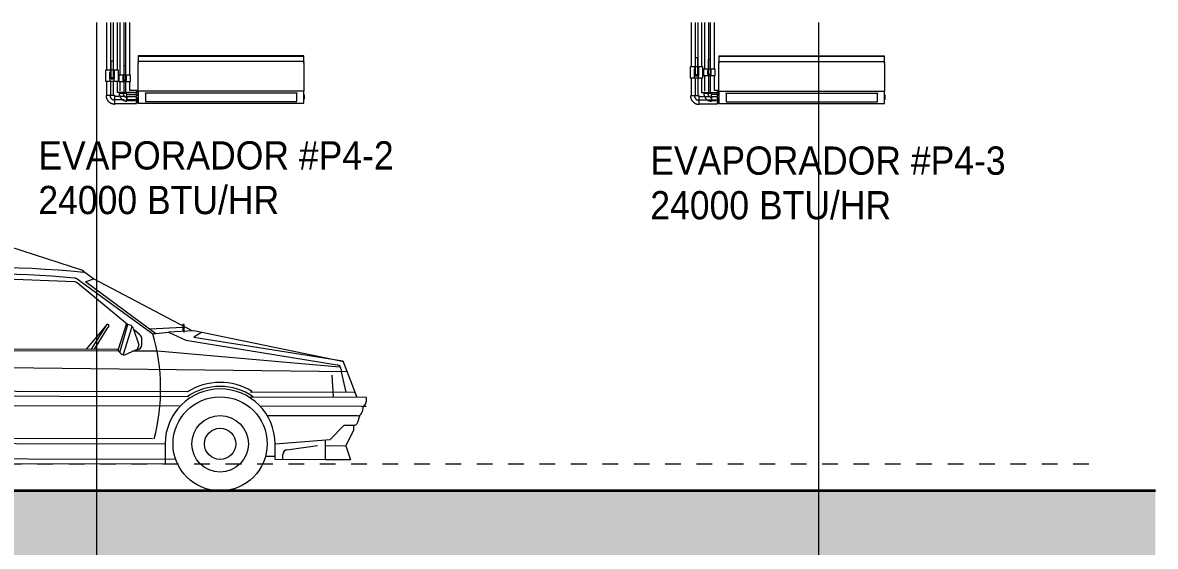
# Model space of a CAD drawing. Header units: metres. Extents: x 63 to 378, y -27 to 78.
# Drawn here: x 341.15 to 348.37, y 14.77 to 18.11 of the extents above; entities that cross this region are included whole.
import ezdxf

# ---------------------------------------------------------------- set-up
doc = ezdxf.new("R2010")
doc.units = ezdxf.units.M
doc.linetypes.add('Centre', pattern=[0.03175, 0.00635, -0.004763, 0.015875, -0.004763])
doc.linetypes.add('HIDDEN JT', pattern=[0.0016, 0.001, -0.0006])
for name, color, linetype, lineweight in [('A-DETL', 7, 'HIDDEN JT', 9), ('A-FLOR-LEVL', 7, 'Continuous', 9), ('M-EQPM', 7, 'Continuous', 18), ('M-EQPM-IDEN', 7, 'Continuous', 9), ('P-PIPE', 7, 'Continuous', 18)]:
    doc.layers.add(name, color=color, linetype=linetype, lineweight=lineweight)
for name, color, linetype, lineweight, true_color in [('AREA PARQUEO', 7, 'Continuous', 9, 0xcccccc), ('Estructura', 7, 'Continuous', 35, 0xff7fff), ('ET 3-SECRAMPA - 24 04 24_dwg', 7, 'Continuous', 9, 0x767676), ('F-1', 7, 'Continuous', 9, 0xcccccc), ('HACHTCOLUMNA', 7, 'Continuous', 9, 0x999999)]:
    doc.layers.add(name, color=color, linetype=linetype, lineweight=lineweight, true_color=true_color)
doc.styles.add('SansSerif', font='SANSS__.TTF', dxfattribs={"width": 0.9, "height": 0.18})

# ---------------------------------------------------------------- blocks, each defined once
blk = doc.blocks.new('USA_IDU_RAC_QMD3_231005_SALIDA ATRAS - 18_000BTU_ 208-230V_ AR18CSDABWKNCV-V507-SEC 12')
at = {"layer": 'A-DETL'}
for p, q in [((18.1805, 17.6486), (18.1805, 17.6488)), ((18.1805, 17.6486), (18.1805, 17.6488)), ((18.1805, 17.6239), (18.1805, 17.6241)), ((18.1805, 17.6239), (18.1805, 17.6241))]:
    blk.add_line(p, q, dxfattribs=at)
at = {"layer": 'M-EQPM'}
for p, q in [((18.1759, 17.8977), (17.1202, 17.8977)), ((17.1202, 17.8977), (17.1202, 17.8616)), ((17.1202, 17.8976), (18.1759, 17.8976)), ((18.1759, 17.8616), (18.1759, 17.8977)), ((17.1202, 17.8574), (17.1202, 17.8616)), ((18.1759, 17.8616), (17.1202, 17.8616)), ((17.1202, 17.8574), (17.1202, 17.8521)), ((17.1202, 17.6757), (17.1202, 17.8521)), ((18.1759, 17.8616), (18.1759, 17.8574)), ((18.1759, 17.8521), (18.1759, 17.8574)), ((18.1759, 17.8521), (18.1759, 17.6757)), ((17.1202, 17.6488), (17.1156, 17.6488)), ((17.1202, 17.6477), (17.1156, 17.6477)), ((17.1156, 17.6297), (17.1202, 17.6297)), ((17.1156, 17.6239), (17.1202, 17.6239)), ((17.1202, 17.6757), (17.1202, 17.5975)), ((17.1202, 17.6757), (18.1759, 17.6757)), ((17.1672, 17.6598), (17.1672, 17.6636)), ((18.1309, 17.6599), (17.1672, 17.6598)), ((17.1672, 17.6598), (17.1672, 17.6077)), ((17.1672, 17.6077), (18.1309, 17.6077)), ((18.1309, 17.6636), (18.1309, 17.6599)), ((18.1309, 17.6077), (18.1309, 17.6599)), ((18.1759, 17.5975), (18.1759, 17.6757)), ((18.1805, 17.6488), (18.1759, 17.6488)), ((18.1805, 17.6477), (18.1759, 17.6477)), ((18.1759, 17.6297), (18.1805, 17.6297)), ((18.1759, 17.6239), (18.1805, 17.6239)), ((18.1805, 17.6464), (18.1805, 17.6488)), ((18.1805, 17.6464), (18.1805, 17.6488)), ((18.1805, 17.6465), (18.1805, 17.6477)), ((18.1805, 17.6387), (18.1805, 17.6477)), ((18.1805, 17.6297), (18.1805, 17.6387)), ((18.1805, 17.6297), (18.1805, 17.6309)), ((18.1805, 17.6239), (18.1805, 17.6302)), ((18.1805, 17.6239), (18.1805, 17.6257)), ((17.1202, 17.5975), (18.1759, 17.5975))]:
    blk.add_line(p, q, dxfattribs=at)
blk = doc.blocks.new('ET 3-SECRAMPA - 24 04 24_dwg_R21-2120328-SEC 12')
at = {"layer": 'F-1', "color": 7, "true_color": 0xeeeeee}
for p, q in [((13.0754, 12.6215), (12.2659, 12.8833)), ((11.8382, 12.5544), (12.3803, 12.5626)), ((12.4353, 12.6029), (12.5543, 12.1126)), ((13.0151, 12.552), (12.5167, 12.5712)), ((11.5533, 12.2544), (11.8165, 12.5446)), ((12.4102, 12.5385), (12.487, 12.1588)), ((12.4867, 12.533), (12.5981, 12.1442)), ((13.3534, 12.2793), (13.0331, 12.5451)), ((13.2145, 12.2726), (13.0901, 12.1234)), ((13.2192, 12.2782), (13.1223, 12.1233)), ((13.233, 12.2694), (13.2274, 12.2607)), ((13.3704, 12.2756), (13.3546, 12.2809)), ((11.0343, 12.1159), (11.0144, 12.196)), ((11.5521, 12.1523), (11.5456, 12.2319)), ((13.1425, 12.1233), (13.2253, 12.257)), ((13.3271, 12.09), (13.3833, 12.2665)), ((13.4304, 12.2155), (13.3967, 12.2434)), ((13.4333, 12.2122), (13.4272, 12.2171)), ((13.7046, 12.2601), (13.4946, 12.2506)), ((10.4991, 12.1574), (10.4641, 12.0272)), ((10.5243, 12.137), (10.4943, 12.1371)), ((12.4575, 12.1228), (11.5819, 12.1247)), ((13.4444, 12.1507), (13.4444, 12.1888)), ((10.5441, 12.057), (10.4741, 12.0571)), ((10.5243, 12.117), (10.4843, 12.1171)), ((13.2943, 12.111), (10.5928, 12.1169)), ((11.4336, 11.8251), (11.4142, 12.0951)), ((10.5537, 11.857), (10.5338, 11.907)), ((14.6539, 11.9581), (14.6636, 11.8181)), ((10.5438, 11.887), (10.4738, 11.8871)), ((11.1535, 11.7657), (10.4535, 11.7672)), ((13.6835, 11.7602), (11.5335, 11.7648)), ((14.8435, 11.7577), (14.1935, 11.7591)), ((14.818, 11.6977), (14.2434, 11.699)), ((14.8201, 11.6582), (14.8334, 11.6977)), ((13.5131, 11.5505), (11.6931, 11.5545)), ((14.3689, 11.4822), (14.563, 11.5083)), ((11.0429, 11.4659), (10.9929, 11.466)), ((11.6528, 11.4246), (11.6428, 11.4246)), ((14.2928, 11.4389), (14.2328, 11.439)), ((14.3428, 11.4188), (14.3428, 11.4526))]:
    blk.add_line(p, q, dxfattribs=at)
at = {"layer": 'F-1', "color": 7, "true_color": 0xeeeeee, "flags": 128}
for points in [[(11.6653, 12.5746), (11.6452, 12.5646), (10.9245, 12.2262), (10.5246, 12.1794)], [(11.0145, 12.206), (11.0945, 12.2258), (11.6552, 12.5446), (11.6452, 12.5646)], [(11.7553, 12.6044), (11.6653, 12.5746), (11.6852, 12.5545), (11.8253, 12.5742), (11.8152, 12.5642)], [(13.0332, 12.5703), (13.5145, 12.2205), (13.6145, 12.2303)], [(13.7645, 12.24), (13.1353, 12.5714), (13.0654, 12.6215)], [(13.5345, 12.2205), (13.0852, 12.5515), (13.1353, 12.5714)], [(13.3042, 12.101), (13.3546, 12.2809), (13.3446, 12.2809), (13.2943, 12.121), (12.6269, 12.1225)], [(13.7145, 12.2301), (13.7146, 12.2801), (13.7046, 12.2801), (13.7045, 12.2401)], [(10.5546, 12.1586), (11.0144, 12.196), (10.9245, 12.2262)], [(13.3893, 12.2566), (13.4244, 12.1507), (13.4143, 12.1208), (13.343, 12.0893)], [(14.7301, 12.0428), (13.7745, 12.24), (13.6145, 12.2303), (13.7244, 12.1801), (14.6889, 12.0221)], [(13.8245, 12.2299), (13.7745, 12.2), (14.7241, 12.0479), (14.8136, 11.8177), (14.8037, 11.8478), (14.1337, 11.8492)], [(10.5284, 12.1376), (10.4941, 12.0271), (10.4938, 11.8971), (10.5137, 11.8671)], [(10.5659, 12.1004), (10.5642, 12.0969), (10.5341, 12.027), (10.5338, 11.907), (10.4638, 11.9072), (10.4837, 11.8671)], [(13.3097, 12.0956), (13.3042, 12.101), (13.2943, 12.121), (13.2843, 12.121)], [(14.704, 12.008), (13.5443, 12.1105), (13.3843, 12.1108)], [(14.754, 11.9779), (10.5741, 12.0269), (10.5341, 12.027), (10.4641, 12.0272), (10.4638, 11.9072)], [(14.714, 11.9924), (14.714, 11.9779), (14.7437, 11.8479)], [(13.7437, 11.85), (10.4437, 11.8572), (10.4436, 11.8272)], [(13.7436, 11.8201), (10.4436, 11.8272), (10.4535, 11.7672), (10.5432, 11.627)], [(14.1236, 11.8192), (14.8736, 11.8176), (14.8736, 11.7976), (14.8736, 11.7876)], [(14.8735, 11.7576), (14.8535, 11.7576), (14.8476, 11.7227)], [(10.683, 11.5167), (10.563, 11.5169), (10.563, 11.5369), (10.523, 11.517), (10.513, 11.5371), (10.543, 11.547), (10.5531, 11.577), (10.5432, 11.637), (11.0131, 11.576)], [(14.613, 11.5082), (14.743, 11.5079), (14.7728, 11.4178), (14.6128, 11.4182), (14.2928, 11.4189), (14.293, 11.5189), (14.6431, 11.5481), (14.7332, 11.6379), (14.7916, 11.6378)], [(14.7932, 11.6378), (14.7932, 11.6078), (14.743, 11.5079)], [(10.543, 11.547), (10.9229, 11.4662), (10.893, 11.5062), (10.5531, 11.577)], [(10.993, 11.526), (10.9929, 11.466), (10.9229, 11.4662)], [(11.693, 11.5245), (13.593, 11.5204), (13.5927, 11.3904), (11.6427, 11.3946), (11.6127, 11.3947)], [(11.7027, 11.3945), (11.7028, 11.4245), (11.703, 11.5245)], [(14.613, 11.5382), (14.613, 11.5082), (14.6128, 11.4182)], [(13.6528, 11.4202), (11.7828, 11.4243), (11.7728, 11.4243)]]:
    blk.add_lwpolyline(points, dxfattribs=at)
at = {"layer": 'F-1', "color": 7, "true_color": 0xeeeeee}
for centre, radius in [((11.343, 11.5253), 0.3), ((13.943, 11.5196), 0.3), ((11.343, 11.5253), 0.1803), ((13.943, 11.5196), 0.1803), ((11.343, 11.5253), 0.1), ((13.943, 11.5196), 0.1)]:
    blk.add_circle(centre, radius, dxfattribs=at)
for centre, radius, start, end in [((12.449, 6.3809), 6.262, 84.2596, 96.36008), ((12.9886, 11.1553), 1.8336, 129.7871, 149.16467), ((12.421, 5.9746), 6.6283, 84.83007, 95.15763), ((12.3808, 12.5326), 0.03, 11.43592, 90.86355), ((12.5155, 12.5412), 0.03, 87.79322, 195.98921), ((13.0155, 12.5461), 0.03, 53.99365, 84.83007), ((13.0155, 12.5461), 0.03, 74.66121, 84.83007), ((11.8387, 12.5244), 0.03, 90.86355, 137.78663), ((13.0139, 12.522), 0.03, 50.31612, 87.79322), ((13.2261, 12.2738), 0.00817, 323.24777, 147.70378), ((13.1998, 12.2728), 0.03, 16.16639, 17.00669), ((13.3608, 12.2472), 0.03, 18.31074, 71.44084), ((11.5755, 12.2343), 0.03, 137.78663, 184.63943), ((13.1998, 12.2728), 0.03, 328.2256, 336.32496), ((13.4144, 12.1888), 0.03, 359.87579, 51.06395), ((12.3026, 11.87), 1.2616, 345.33043, 16.13135), ((10.5281, 12.1496), 0.03, 96.66476, 164.94437), ((10.557, 12.1287), 0.03, 94.63943, 162.77306), ((11.582, 12.1547), 0.03, 184.63943, 269.87579), ((12.4576, 12.1528), 0.03, 269.87579, 11.43592), ((12.6269, 12.1525), 0.03, 195.98921, 269.87579), ((13.4144, 12.1508), 0.03, 269.87579, 359.87579), ((10.5928, 12.0869), 0.03, 89.87579, 153.31074), ((11.5179, 11.821), 1.0767, 346.11655, 15.71829), ((13.3309, 12.1167), 0.03, 224.87579, 293.83828), ((14.684, 11.9925), 0.03, 359.87579, 80.69525), ((13.943, 11.5196), 0.3912, 58.65739, 122.34698), ((13.943, 11.5196), 0.35, 359.87579, 179.87579), ((13.943, 11.5196), 0.3662, 54.88377, 124.86781), ((11.3429, 11.4653), 0.3551, 122.22323, 170.14821), ((11.3429, 11.4653), 0.3614, 9.33811, 75.45502), ((14.8436, 11.7877), 0.03, 269.87579, 359.87579), ((14.818, 11.7277), 0.03, 269.87579, 350.41347), ((14.7917, 11.6678), 0.03, 269.87579, 341.44084), ((14.3728, 11.4525), 0.03, 97.64096, 179.87579), ((11.7027, 11.3945), 0.07, 8.00589, 89.87579)]:
    blk.add_arc(centre, radius, start, end, dxfattribs=at)
blk = doc.blocks.new('ET 3-SECRAMPA - 24 04 24_dwg-2120318-SEC 12')
at = {"layer": 'HACHTCOLUMNA', "true_color": 0xf3f3f3}
h = blk.add_hatch(color=7, dxfattribs=at)
h.paths.add_polyline_path([(19.9011, 10.6221), (19.9011, 11.2221), (7.3011, 11.2221), (7.3011, 10.6221), (13.6011, 10.6221)])
h.paths.add_polyline_path([(8.4859, 14.6278), (8.4859, 14.6237), (8.4845, 14.624), (8.4857, 14.6283)])
h.paths.add_polyline_path([(8.6647, 14.6278), (8.6647, 14.6237), (8.6633, 14.624), (8.6646, 14.6283)])
h.paths.add_polyline_path([(19.9011, 14.5241), (19.9011, 15.1283), (7.3011, 15.1297), (7.3011, 14.5255), (8.4881, 14.5254), (8.4879, 14.624), (8.4854, 14.6312), (8.4844, 14.64), (8.4854, 14.6486), (8.4883, 14.6567), (8.4929, 14.664), (8.4991, 14.6702), (8.5068, 14.6749), (8.5144, 14.6776), (8.523, 14.6785), (8.5316, 14.6776), (8.5404, 14.6743), (8.547, 14.6701), (8.5531, 14.664), (8.5579, 14.6562), (8.5607, 14.6478), (8.5615, 14.64), (8.559, 14.627), (8.5579, 14.6237), (8.5579, 14.5254), (8.5787, 14.5254), (8.5787, 14.6269), (8.5775, 14.6272), (8.5757, 14.6335), (8.5751, 14.64), (8.5775, 14.6522), (8.5808, 14.6588), (8.586, 14.6652), (8.5884, 14.6677), (8.5951, 14.6719), (8.6072, 14.675), (8.6105, 14.6754), (8.6184, 14.6745), (8.63, 14.6692), (8.6357, 14.6645), (8.6381, 14.6621), (8.6435, 14.6522), (8.645, 14.6479), (8.6459, 14.64), (8.6448, 14.6318), (8.6422, 14.6269), (8.6422, 14.5254), (8.6669, 14.5254), (8.6668, 14.624), (8.6643, 14.6312), (8.6633, 14.64), (8.6643, 14.6486), (8.6671, 14.6567), (8.6717, 14.664), (8.6792, 14.671), (8.6857, 14.6749), (8.6933, 14.6776), (8.7019, 14.6785), (8.7104, 14.6776), (8.7193, 14.6743), (8.7284, 14.6676), (8.7321, 14.6639), (8.7368, 14.6562), (8.7395, 14.6478), (8.7404, 14.64), (8.7379, 14.627), (8.7368, 14.6237), (8.7368, 14.5254), (8.7451, 14.5254), (8.7451, 14.6269), (8.7439, 14.6272), (8.7421, 14.6335), (8.7415, 14.64), (8.7439, 14.6522), (8.7451, 14.6555), (8.7523, 14.6652), (8.7548, 14.6677), (8.7615, 14.6719), (8.769, 14.6745), (8.7777, 14.6753), (8.7847, 14.6745), (8.7924, 14.6717), (8.802, 14.6645), (8.8045, 14.6621), (8.8087, 14.6554), (8.8116, 14.6454), (8.8122, 14.64), (8.8108, 14.6306), (8.8086, 14.6269), (8.8086, 14.5254), (14.405, 14.5247), (14.405, 14.6051), (14.128, 14.6043), (14.118, 14.6001), (14.1074, 14.5987), (14.0933, 14.6015), (14.0853, 14.6053), (14.0797, 14.6082), (14.0278, 14.6077), (14.0188, 14.604), (14.0091, 14.6027), (13.9957, 14.6055), (13.9871, 14.6103), (13.9804, 14.6166), (13.9754, 14.6246), (13.9731, 14.6303), (13.9718, 14.64), (13.9746, 14.6534), (13.9794, 14.662), (13.9857, 14.6687), (13.9938, 14.6737), (13.9995, 14.676), (14.0091, 14.6773), (14.0219, 14.6747), (14.0316, 14.6717), (14.0815, 14.6717), (14.0899, 14.6771), (14.0986, 14.6813), (14.0986, 14.6844), (14.1161, 14.6844), (14.1161, 14.6801), (14.1212, 14.6785), (14.1291, 14.6749), (14.4236, 14.676), (14.4236, 14.6785), (14.4453, 14.6738), (14.4657, 14.6579), (14.4748, 14.6418), (14.4771, 14.6237), (14.4748, 14.6237), (14.4748, 14.5247), (14.5299, 14.5247), (14.5299, 14.5776), (14.5369, 14.5903), (14.6047, 14.5874), (14.6781, 14.5732), (14.736, 14.5544), (14.7416, 14.5501), (14.7443, 14.5449), (14.7443, 14.5247), (16.7511, 14.5244)])
h.paths.add_polyline_path([(8.5607, 14.6237), (8.5583, 14.624), (8.5608, 14.627), (8.5607, 14.6237)])
h.paths.add_polyline_path([(8.5135, 14.6065), (8.5135, 14.6076), (8.5106, 14.6073)])
h.paths.add_polyline_path([(8.6923, 14.6065), (8.6923, 14.6076), (8.6895, 14.6073)])
h.paths.add_polyline_path([(8.6041, 14.6089), (8.6038, 14.6101), (8.6038, 14.609)])
h.paths.add_polyline_path([(8.7705, 14.6089), (8.7701, 14.6101), (8.7701, 14.609)])
h.paths.add_polyline_path([(8.5406, 14.6099), (8.5461, 14.6138), (8.5445, 14.6138), (8.5408, 14.6101)])
h.paths.add_polyline_path([(8.7194, 14.6099), (8.725, 14.6138), (8.7234, 14.6138), (8.7196, 14.6101)])
h.paths.add_polyline_path([(8.793, 14.6128), (8.7988, 14.617), (8.7973, 14.617), (8.7935, 14.6133)])
h.paths.add_polyline_path([(8.6266, 14.6128), (8.6324, 14.617), (8.6309, 14.617), (8.6272, 14.6133)])
h.paths.add_polyline_path([(8.7395, 14.6237), (8.7371, 14.624), (8.7397, 14.6268), (8.7395, 14.6237)])
at = {"layer": 'AREA PARQUEO', "color": 7, "true_color": 0xeeeeee}
for p, q in [((13.1568, 9.7102), (13.1568, 18.1118)), ((17.7566, 9.7102), (17.7566, 18.1118))]:
    blk.add_line(p, q, dxfattribs=at)
at = {"layer": 'Estructura', "color": 7, "true_color": 0xffd4ff}
blk.add_line((19.9011, 15.1283), (7.3011, 15.1297), dxfattribs=at)
blk.add_blockref('ET 3-SECRAMPA - 24 04 24_dwg_R21-2120328-SEC 12', (0, 3.9083))
blk = doc.blocks.new('USA_IDU_RAC_QMD3_231005_SALIDA ATRAS - 18_000BTU_ 208-230V_ AR18CSDABWKNCV-V508-SEC 12')
at = {"layer": 'A-DETL'}
for p, q in [((13.4156, 17.6472), (13.4156, 17.6464)), ((14.4805, 17.6502), (14.4805, 17.6503)), ((14.4805, 17.6502), (14.4805, 17.6503)), ((14.4805, 17.6255), (14.4805, 17.6257)), ((14.4805, 17.6255), (14.4805, 17.6257))]:
    blk.add_line(p, q, dxfattribs=at)
at = {"layer": 'M-EQPM'}
for p, q in [((14.4759, 17.8993), (13.4202, 17.8993)), ((13.4202, 17.8993), (13.4202, 17.8632)), ((13.4202, 17.8992), (14.4759, 17.8992)), ((14.4759, 17.8632), (14.4759, 17.8993)), ((13.4202, 17.859), (13.4202, 17.8632)), ((14.4759, 17.8632), (13.4202, 17.8632)), ((13.4202, 17.859), (13.4202, 17.8537)), ((13.4202, 17.6773), (13.4202, 17.8537)), ((14.4759, 17.8632), (14.4759, 17.859)), ((14.4759, 17.8537), (14.4759, 17.859)), ((14.4759, 17.8537), (14.4759, 17.6773)), ((13.4202, 17.6503), (13.4156, 17.6503)), ((13.4202, 17.6493), (13.4156, 17.6493)), ((13.4156, 17.6313), (13.4202, 17.6313)), ((13.4156, 17.6255), (13.4202, 17.6255)), ((13.4202, 17.6773), (13.4202, 17.5991)), ((13.4202, 17.6773), (14.4759, 17.6773)), ((13.4672, 17.6614), (13.4672, 17.6652)), ((13.4672, 17.6614), (13.4672, 17.6093)), ((14.4309, 17.6614), (13.4672, 17.6614)), ((13.4672, 17.6093), (14.4309, 17.6093)), ((14.4309, 17.6652), (14.4309, 17.6614)), ((14.4309, 17.6093), (14.4309, 17.6614)), ((14.4759, 17.5991), (14.4759, 17.6773)), ((14.4805, 17.6503), (14.4759, 17.6503)), ((14.4805, 17.6493), (14.4759, 17.6493)), ((14.4759, 17.6313), (14.4805, 17.6313)), ((14.4759, 17.6255), (14.4805, 17.6255)), ((14.4805, 17.648), (14.4805, 17.6503)), ((14.4805, 17.648), (14.4805, 17.6503)), ((14.4805, 17.6481), (14.4805, 17.6493)), ((14.4805, 17.6403), (14.4805, 17.6493)), ((14.4805, 17.6313), (14.4805, 17.6403)), ((14.4805, 17.6313), (14.4805, 17.6325)), ((14.4805, 17.6255), (14.4805, 17.6318)), ((14.4805, 17.6255), (14.4805, 17.6273)), ((13.4202, 17.5991), (14.4759, 17.5991))]:
    blk.add_line(p, q, dxfattribs=at)
blk = doc.blocks.new('Elbow - Welded - REFRIGERACION-V512-SEC 12')
at = {"layer": 'A-DETL', "color": 11, "true_color": 0xff8080}
blk.add_line((17.0732, 17.6372), (17.0732, 17.6379), dxfattribs=at)
blk.add_line((17.0732, 17.6372), (17.0732, 17.6379), dxfattribs=at)
at = {"layer": 'A-DETL', "color": 11, "true_color": 0xff8080, "flags": 128}
for points in [[(17.0501, 17.6603), (17.0501, 17.6594), (17.0502, 17.6585), (17.0502, 17.6575), (17.0504, 17.6566), (17.0505, 17.6557), (17.0507, 17.6548), (17.051, 17.6539), (17.0513, 17.653), (17.0516, 17.6522), (17.0519, 17.6513), (17.0523, 17.6505), (17.0527, 17.6496), (17.0531, 17.6488), (17.0536, 17.648), (17.0541, 17.6473), (17.0547, 17.6465), (17.0552, 17.6458), (17.0558, 17.6451), (17.0564, 17.6444), (17.0571, 17.6437), (17.0578, 17.6431), (17.0585, 17.6425), (17.0592, 17.6419), (17.0599, 17.6414), (17.0607, 17.6409), (17.0615, 17.6404), (17.0623, 17.6399), (17.0631, 17.6395), (17.064, 17.6391), (17.0648, 17.6388), (17.0657, 17.6384), (17.0666, 17.6382), (17.0675, 17.6379), (17.0684, 17.6377), (17.0693, 17.6375), (17.0702, 17.6374), (17.0711, 17.6373), (17.072, 17.6372), (17.073, 17.6372), (17.0732, 17.6372)], [(17.0732, 17.6571), (17.0731, 17.6571), (17.0729, 17.6571), (17.0728, 17.6572), (17.0727, 17.6572), (17.0726, 17.6572), (17.0724, 17.6572), (17.0723, 17.6573), (17.0722, 17.6573), (17.0721, 17.6573), (17.072, 17.6574), (17.0718, 17.6574), (17.0717, 17.6575), (17.0716, 17.6576), (17.0715, 17.6576), (17.0714, 17.6577), (17.0713, 17.6578), (17.0712, 17.6578), (17.0711, 17.6579), (17.071, 17.658), (17.0709, 17.6581), (17.0708, 17.6582), (17.0708, 17.6583), (17.0707, 17.6584), (17.0706, 17.6585), (17.0705, 17.6586), (17.0705, 17.6587), (17.0704, 17.6588), (17.0703, 17.6589), (17.0703, 17.659), (17.0702, 17.6592), (17.0702, 17.6593), (17.0702, 17.6594), (17.0701, 17.6595), (17.0701, 17.6596), (17.0701, 17.6598), (17.0701, 17.6599), (17.07, 17.66), (17.07, 17.6602), (17.07, 17.6603), (17.07, 17.6603)]]:
    blk.add_lwpolyline(points, dxfattribs=at)
blk = doc.blocks.new('Transition - Generic - REFRIGERACION SPLIT-V497-SEC 12')
at = {"layer": 'A-DETL', "color": 11, "true_color": 0xff8080}
blk.add_line((17.1108, 17.6207), (17.1124, 17.6212), dxfattribs=at)
at = {"layer": 'P-PIPE', "color": 11, "true_color": 0xff8080}
blk.add_line((17.1124, 17.6212), (17.1156, 17.6223), dxfattribs=at)
blk = doc.blocks.new('Elbow - Welded - REFRIGERACION-2702844-SEC 12')
at = {"layer": 'A-DETL', "color": 11, "true_color": 0xff8080, "flags": 128}
blk.add_lwpolyline([(16.9943, 17.6434), (16.9942, 17.6434), (16.994, 17.6434), (16.9939, 17.6434), (16.9938, 17.6434), (16.9937, 17.6434), (16.9935, 17.6435), (16.9934, 17.6435), (16.9933, 17.6435), (16.9932, 17.6436), (16.9931, 17.6436), (16.9929, 17.6437), (16.9928, 17.6437), (16.9927, 17.6438), (16.9926, 17.6439), (16.9925, 17.6439), (16.9924, 17.644), (16.9923, 17.6441), (16.9922, 17.6442), (16.9921, 17.6442), (16.992, 17.6443), (16.9919, 17.6444), (16.9919, 17.6445), (16.9918, 17.6446), (16.9917, 17.6447), (16.9916, 17.6448), (16.9916, 17.6449), (16.9915, 17.645), (16.9914, 17.6452), (16.9914, 17.6453), (16.9913, 17.6454), (16.9913, 17.6455), (16.9913, 17.6456), (16.9912, 17.6458), (16.9912, 17.6459), (16.9912, 17.646), (16.9912, 17.6461), (16.9911, 17.6463), (16.9911, 17.6464), (16.9911, 17.6465), (16.9911, 17.6465)], dxfattribs=at)
at = {"layer": 'P-PIPE', "color": 11, "true_color": 0xff8080, "flags": 128}
for points in [[(16.9648, 17.6465), (16.9649, 17.6454), (16.9649, 17.6442), (16.965, 17.643), (16.9652, 17.6418), (16.9654, 17.6407), (16.9657, 17.6395), (16.966, 17.6384), (16.9663, 17.6373), (16.9667, 17.6362), (16.9672, 17.6351), (16.9676, 17.634), (16.9682, 17.6329), (16.9687, 17.6319), (16.9693, 17.6309), (16.97, 17.6299), (16.9707, 17.6289), (16.9714, 17.628), (16.9721, 17.6271), (16.9729, 17.6262), (16.9738, 17.6254), (16.9746, 17.6246), (16.9755, 17.6238), (16.9764, 17.6231), (16.9774, 17.6224), (16.9784, 17.6217), (16.9794, 17.6211), (16.9804, 17.6206), (16.9815, 17.62), (16.9825, 17.6195), (16.9836, 17.6191), (16.9847, 17.6187), (16.9859, 17.6183), (16.987, 17.618), (16.9881, 17.6177), (16.9893, 17.6175), (16.9905, 17.6173), (16.9916, 17.6172), (16.9928, 17.6171), (16.994, 17.6171), (16.9943, 17.6171)], [(16.9943, 17.6434), (16.9942, 17.6434), (16.994, 17.6434), (16.9939, 17.6434), (16.9938, 17.6434), (16.9937, 17.6434), (16.9935, 17.6435), (16.9934, 17.6435), (16.9933, 17.6435), (16.9932, 17.6436), (16.9931, 17.6436), (16.9929, 17.6437), (16.9928, 17.6437), (16.9927, 17.6438), (16.9926, 17.6439), (16.9925, 17.6439), (16.9924, 17.644), (16.9923, 17.6441), (16.9922, 17.6442), (16.9921, 17.6442), (16.992, 17.6443), (16.9919, 17.6444), (16.9919, 17.6445), (16.9918, 17.6446), (16.9917, 17.6447), (16.9916, 17.6448), (16.9916, 17.6449), (16.9915, 17.645), (16.9914, 17.6452), (16.9914, 17.6453), (16.9913, 17.6454), (16.9913, 17.6455), (16.9913, 17.6456), (16.9912, 17.6458), (16.9912, 17.6459), (16.9912, 17.646), (16.9912, 17.6461), (16.9911, 17.6463), (16.9911, 17.6464), (16.9911, 17.6465)]]:
    blk.add_lwpolyline(points, dxfattribs=at)
blk = doc.blocks.new('Elbow - Welded - REFRIGERACION-2703071-SEC 12')
at = {"layer": 'A-DETL', "color": 11, "true_color": 0xff8080}
blk.add_line((13.3487, 17.6372), (13.3487, 17.6396), dxfattribs=at)
blk.add_line((13.3487, 17.6372), (13.3487, 17.6396), dxfattribs=at)
at = {"layer": 'A-DETL', "color": 11, "true_color": 0xff8080, "flags": 128}
for points in [[(13.3256, 17.6603), (13.3256, 17.6594), (13.3257, 17.6585), (13.3258, 17.6575), (13.3259, 17.6566), (13.3261, 17.6557), (13.3263, 17.6548), (13.3265, 17.6539), (13.3268, 17.653), (13.3271, 17.6522), (13.3274, 17.6513), (13.3278, 17.6505), (13.3282, 17.6496), (13.3287, 17.6488), (13.3291, 17.648), (13.3297, 17.6473), (13.3302, 17.6465), (13.3308, 17.6458), (13.3314, 17.6451), (13.332, 17.6444), (13.3326, 17.6437), (13.3333, 17.6431), (13.334, 17.6425), (13.3347, 17.6419), (13.3355, 17.6414), (13.3362, 17.6409), (13.337, 17.6404), (13.3378, 17.6399), (13.3387, 17.6395), (13.3395, 17.6391), (13.3404, 17.6388), (13.3412, 17.6384), (13.3421, 17.6382), (13.343, 17.6379), (13.3439, 17.6377), (13.3448, 17.6375), (13.3457, 17.6374), (13.3466, 17.6373), (13.3476, 17.6372), (13.3485, 17.6372), (13.3487, 17.6372)], [(13.3487, 17.6571), (13.3486, 17.6571), (13.3485, 17.6571), (13.3484, 17.6572), (13.3482, 17.6572), (13.3481, 17.6572), (13.348, 17.6572), (13.3479, 17.6573), (13.3477, 17.6573), (13.3476, 17.6573), (13.3475, 17.6574), (13.3474, 17.6574), (13.3473, 17.6575), (13.3472, 17.6576), (13.347, 17.6576), (13.3469, 17.6577), (13.3468, 17.6578), (13.3467, 17.6578), (13.3466, 17.6579), (13.3465, 17.658), (13.3465, 17.6581), (13.3464, 17.6582), (13.3463, 17.6583), (13.3462, 17.6584), (13.3461, 17.6585), (13.3461, 17.6586), (13.346, 17.6587), (13.3459, 17.6588), (13.3459, 17.6589), (13.3458, 17.659), (13.3458, 17.6592), (13.3457, 17.6593), (13.3457, 17.6594), (13.3457, 17.6595), (13.3456, 17.6596), (13.3456, 17.6598), (13.3456, 17.6599), (13.3456, 17.66), (13.3456, 17.6602), (13.3456, 17.6603), (13.3456, 17.6603)]]:
    blk.add_lwpolyline(points, dxfattribs=at)
blk = doc.blocks.new('Transition - Generic - REFRIGERACION SPLIT-V513-SEC 12')
at = {"layer": 'A-DETL', "color": 11, "true_color": 0xff8080}
blk.add_line((13.4108, 17.6223), (13.4156, 17.6239), dxfattribs=at)
blk = doc.blocks.new('Elbow - Welded - REFRIGERACION-2703126-SEC 12')
at = {"layer": 'A-DETL', "color": 11, "true_color": 0xff8080, "flags": 128}
blk.add_lwpolyline([(13.2713, 17.645), (13.2711, 17.645), (13.271, 17.645), (13.2709, 17.645), (13.2708, 17.645), (13.2706, 17.645), (13.2705, 17.645), (13.2704, 17.6451), (13.2703, 17.6451), (13.2701, 17.6452), (13.27, 17.6452), (13.2699, 17.6453), (13.2698, 17.6453), (13.2697, 17.6454), (13.2696, 17.6454), (13.2695, 17.6455), (13.2694, 17.6456), (13.2693, 17.6457), (13.2692, 17.6457), (13.2691, 17.6458), (13.269, 17.6459), (13.2689, 17.646), (13.2688, 17.6461), (13.2687, 17.6462), (13.2687, 17.6463), (13.2686, 17.6464), (13.2685, 17.6465), (13.2685, 17.6466), (13.2684, 17.6467), (13.2683, 17.6469), (13.2683, 17.647), (13.2683, 17.6471), (13.2682, 17.6472), (13.2682, 17.6473), (13.2682, 17.6475), (13.2681, 17.6476), (13.2681, 17.6477), (13.2681, 17.6478), (13.2681, 17.648), (13.2681, 17.6481), (13.2681, 17.6481)], dxfattribs=at)
at = {"layer": 'P-PIPE', "color": 11, "true_color": 0xff8080, "flags": 128}
for points in [[(13.2418, 17.6481), (13.2418, 17.647), (13.2419, 17.6458), (13.242, 17.6446), (13.2422, 17.6434), (13.2424, 17.6423), (13.2426, 17.6411), (13.2429, 17.64), (13.2433, 17.6389), (13.2437, 17.6377), (13.2441, 17.6367), (13.2446, 17.6356), (13.2451, 17.6345), (13.2457, 17.6335), (13.2463, 17.6325), (13.2469, 17.6315), (13.2476, 17.6305), (13.2483, 17.6296), (13.2491, 17.6287), (13.2499, 17.6278), (13.2507, 17.627), (13.2516, 17.6262), (13.2525, 17.6254), (13.2534, 17.6247), (13.2544, 17.624), (13.2553, 17.6233), (13.2563, 17.6227), (13.2574, 17.6221), (13.2584, 17.6216), (13.2595, 17.6211), (13.2606, 17.6207), (13.2617, 17.6203), (13.2628, 17.6199), (13.2639, 17.6196), (13.2651, 17.6193), (13.2662, 17.6191), (13.2674, 17.6189), (13.2686, 17.6188), (13.2698, 17.6187), (13.2709, 17.6187), (13.2713, 17.6187)], [(13.2713, 17.645), (13.2711, 17.645), (13.271, 17.645), (13.2709, 17.645), (13.2708, 17.645), (13.2706, 17.645), (13.2705, 17.645), (13.2704, 17.6451), (13.2703, 17.6451), (13.2701, 17.6452), (13.27, 17.6452), (13.2699, 17.6453), (13.2698, 17.6453), (13.2697, 17.6454), (13.2696, 17.6454), (13.2695, 17.6455), (13.2694, 17.6456), (13.2693, 17.6457), (13.2692, 17.6457), (13.2691, 17.6458), (13.269, 17.6459), (13.2689, 17.646), (13.2688, 17.6461), (13.2687, 17.6462), (13.2687, 17.6463), (13.2686, 17.6464), (13.2685, 17.6465), (13.2685, 17.6466), (13.2684, 17.6467), (13.2683, 17.6469), (13.2683, 17.647), (13.2683, 17.6471), (13.2682, 17.6472), (13.2682, 17.6473), (13.2682, 17.6475), (13.2681, 17.6476), (13.2681, 17.6477), (13.2681, 17.6478), (13.2681, 17.648), (13.2681, 17.6481)]]:
    blk.add_lwpolyline(points, dxfattribs=at)
blk = doc.blocks.new('Ball_Valve-Brass-Standard_Port-WATTS-WBVS3-0_38_Thru_3_00_Inch-Soldered - 5_8_-V514-SEC 12')
at = {"layer": 'A-DETL', "color": 11, "true_color": 0xff8080}
for p, q in [((13.2637, 17.8668), (13.2462, 17.8668)), ((13.2462, 17.8668), (13.2462, 17.8097)), ((13.2637, 17.8097), (13.2637, 17.8668))]:
    blk.add_line(p, q, dxfattribs=at)
at = {"layer": 'P-PIPE', "color": 11, "true_color": 0xff8080}
for p, q in [((13.2391, 17.7942), (13.2462, 17.7942)), ((13.2391, 17.7942), (13.2391, 17.7528)), ((13.2391, 17.7528), (13.2708, 17.7528)), ((13.2422, 17.8096), (13.2422, 17.7942)), ((13.2422, 17.7398), (13.2422, 17.7528)), ((13.2462, 17.8096), (13.2462, 17.7613)), ((13.2462, 17.7613), (13.2637, 17.7613)), ((13.2637, 17.7613), (13.2637, 17.8096)), ((13.2708, 17.7942), (13.2637, 17.7942)), ((13.2676, 17.8096), (13.2676, 17.7942)), ((13.2676, 17.7398), (13.2676, 17.7528)), ((13.2708, 17.7528), (13.2708, 17.7942))]:
    blk.add_line(p, q, dxfattribs=at)
blk = doc.blocks.new('Ball_Valve-Brass-Standard_Port-WATTS-WBVS3-0_38_Thru_3_00_Inch-Soldered - 3_8_-V499-SEC 12')
at = {"layer": 'A-DETL', "color": 11, "true_color": 0xff8080}
for p, q in [((13.3426, 17.8374), (13.3286, 17.8374)), ((13.3286, 17.8374), (13.3286, 17.7771)), ((13.3426, 17.7771), (13.3426, 17.8374))]:
    blk.add_line(p, q, dxfattribs=at)
at = {"layer": 'P-PIPE', "color": 11, "true_color": 0xff8080}
for p, q in [((13.3237, 17.7702), (13.3286, 17.7702)), ((13.3237, 17.7702), (13.3237, 17.7421)), ((13.327, 17.7771), (13.327, 17.7702)), ((13.3286, 17.7771), (13.3286, 17.7454)), ((13.3426, 17.7454), (13.3426, 17.7771)), ((13.3475, 17.7702), (13.3426, 17.7702)), ((13.3442, 17.7771), (13.3442, 17.7702)), ((13.3475, 17.7421), (13.3475, 17.7702)), ((13.3237, 17.7421), (13.3475, 17.7421)), ((13.327, 17.7358), (13.327, 17.7421)), ((13.3286, 17.7454), (13.3426, 17.7454)), ((13.3442, 17.7358), (13.3442, 17.7421))]:
    blk.add_line(p, q, dxfattribs=at)
blk = doc.blocks.new('Ball_Valve-Brass-Standard_Port-WATTS-WBVS3-0_38_Thru_3_00_Inch-Soldered - 3_8_-V500-SEC 12')
at = {"layer": 'A-DETL', "color": 11, "true_color": 0xff8080}
for p, q in [((17.067, 17.8764), (17.0531, 17.8764)), ((17.0531, 17.8764), (17.0531, 17.8161)), ((17.067, 17.8161), (17.067, 17.8764))]:
    blk.add_line(p, q, dxfattribs=at)
at = {"layer": 'P-PIPE', "color": 11, "true_color": 0xff8080}
for p, q in [((17.0481, 17.8092), (17.0531, 17.8092)), ((17.0481, 17.8092), (17.0481, 17.7811)), ((17.0481, 17.7811), (17.072, 17.7811)), ((17.0514, 17.8161), (17.0514, 17.8092)), ((17.0514, 17.7748), (17.0514, 17.7811)), ((17.0531, 17.8161), (17.0531, 17.7844)), ((17.0531, 17.7844), (17.067, 17.7844)), ((17.067, 17.7844), (17.067, 17.8161)), ((17.072, 17.8092), (17.067, 17.8092)), ((17.0687, 17.8161), (17.0687, 17.8092)), ((17.0687, 17.7748), (17.0687, 17.7811)), ((17.072, 17.7811), (17.072, 17.8092))]:
    blk.add_line(p, q, dxfattribs=at)

msp = doc.modelspace()

# ---------------------------------------------------------------- linework, layer by layer
at = {"layer": 'A-DETL', "color": 11, "true_color": 0xff8080}
for p, q in [((341.7396, 17.6481), (341.7399, 17.6481)), ((341.7742, 17.6603), (341.7688, 17.6603)), ((341.7724, 17.6603), (341.7742, 17.6603)), ((341.8074, 17.6413), (341.7744, 17.6413)), ((341.7896, 17.6223), (341.8013, 17.6223)), ((341.814, 17.6667), (341.796, 17.6667)), ((341.7978, 17.6659), (341.7978, 17.6603)), ((341.8105, 17.6603), (341.8105, 17.6658)), ((341.8113, 17.6223), (341.8794, 17.6223)), ((341.8171, 17.6603), (341.8173, 17.6603)), ((341.8731, 17.6535), (341.8173, 17.6535)), ((341.8173, 17.6408), (341.8695, 17.6408)), ((341.8173, 17.6396), (341.8173, 17.6154)), ((341.8173, 17.6118), (341.8173, 17.6396)), ((341.8173, 17.6154), (341.8702, 17.6154)), ((341.8794, 17.6413), (341.8273, 17.6413)), ((341.8794, 17.647), (341.8794, 17.6667)), ((341.8794, 17.6648), (341.8794, 17.6607)), ((341.881, 17.6321), (341.881, 17.6219)), ((341.881, 17.617), (341.8842, 17.6186)), ((341.881, 17.6176), (341.881, 17.617)), ((341.881, 17.6154), (341.881, 17.6165)), ((341.8842, 17.6463), (341.8842, 17.6472)), ((345.4626, 17.6465), (345.4629, 17.6465)), ((345.4985, 17.6603), (345.4933, 17.6603)), ((345.4969, 17.6603), (345.4985, 17.6603)), ((345.5319, 17.6397), (345.5001, 17.6397)), ((345.5167, 17.6207), (345.535, 17.6207)), ((345.5385, 17.6651), (345.5205, 17.6651)), ((345.5223, 17.6643), (345.5223, 17.6603)), ((345.535, 17.6603), (345.535, 17.6642)), ((345.5415, 17.6603), (345.5418, 17.6603)), ((345.5749, 17.6535), (345.5418, 17.6535)), ((345.5418, 17.6408), (345.5698, 17.6408)), ((345.5418, 17.6118), (345.5418, 17.638)), ((345.5418, 17.6379), (345.5418, 17.6154)), ((345.5418, 17.6154), (345.5702, 17.6154)), ((345.5462, 17.6207), (345.5794, 17.6207)), ((345.5794, 17.6397), (345.5517, 17.6397)), ((345.5794, 17.6458), (345.5794, 17.6651)), ((345.581, 17.621), (345.581, 17.6202)), ((345.581, 17.617), (345.5842, 17.6186)), ((345.581, 17.6176), (345.581, 17.617)), ((345.581, 17.6154), (345.581, 17.6165))]:
    msp.add_line(p, q, dxfattribs=at)
at = {"layer": 'A-DETL', "color": 11, "true_color": 0xff8080, "flags": 128}
for points in [[(341.7698, 17.6507), (341.7702, 17.6488), (341.7707, 17.6469), (341.7713, 17.6451), (341.7719, 17.6432), (341.7727, 17.6414), (341.7734, 17.6396), (341.7743, 17.6379), (341.7752, 17.6362), (341.7762, 17.6345), (341.7773, 17.6329), (341.7784, 17.6313), (341.7796, 17.6298), (341.7809, 17.6283), (341.7822, 17.6269), (341.7835, 17.6255), (341.785, 17.6242), (341.7864, 17.6229), (341.7879, 17.6217), (341.7895, 17.6206), (341.7911, 17.6195), (341.7928, 17.6185), (341.7945, 17.6175), (341.7962, 17.6166), (341.798, 17.6158), (341.7998, 17.6151), (341.8016, 17.6144), (341.8034, 17.6138), (341.8053, 17.6133)], [(345.4947, 17.6488), (345.4952, 17.6469), (345.4958, 17.6451), (345.4964, 17.6432), (345.4971, 17.6414), (345.4979, 17.6396), (345.4988, 17.6379), (345.4997, 17.6362), (345.5007, 17.6345), (345.5018, 17.6329), (345.5029, 17.6313), (345.5041, 17.6298), (345.5053, 17.6283), (345.5066, 17.6269), (345.508, 17.6255), (345.5094, 17.6242), (345.5109, 17.6229), (345.5124, 17.6217), (345.514, 17.6206), (345.5156, 17.6195), (345.5172, 17.6185), (345.5189, 17.6175), (345.5207, 17.6166), (345.5224, 17.6158), (345.5242, 17.6151), (345.526, 17.6144), (345.5279, 17.6138), (345.5298, 17.6133), (345.5317, 17.6129), (345.5336, 17.6125), (345.5355, 17.6122), (345.5374, 17.612), (345.5393, 17.6119)]]:
    msp.add_lwpolyline(points, dxfattribs=at)
at = {"layer": 'A-FLOR-LEVL', "linetype": 'Centre'}
msp.add_line((347.9468, 15.2988), (333.2108, 15.2988), dxfattribs=at)
at = {"layer": 'P-PIPE', "color": 11, "true_color": 0xff8080}
for p, q in [((341.6886, 18.1118), (341.6886, 17.8096)), ((341.714, 18.1118), (341.714, 17.8096)), ((341.7331, 17.8096), (341.7331, 18.1118)), ((341.7585, 17.8096), (341.7585, 18.1118)), ((341.7724, 18.1118), (341.7724, 17.7771)), ((341.7978, 18.1118), (341.7978, 17.7771)), ((341.8105, 17.7771), (341.8105, 18.1118)), ((341.8359, 17.7771), (341.8359, 18.1118)), ((345.4117, 18.1118), (345.4117, 17.8305)), ((345.4371, 18.1118), (345.4371, 17.8305)), ((345.4561, 17.8305), (345.4561, 18.1118)), ((345.4815, 17.8305), (345.4815, 18.1118)), ((345.4969, 18.1118), (345.4969, 17.8161)), ((345.5223, 18.1118), (345.5223, 17.8161)), ((345.535, 17.8161), (345.535, 18.1118)), ((345.5604, 17.8161), (345.5604, 18.1118)), ((345.4053, 17.8305), (345.4053, 17.7606)), ((345.4879, 17.8305), (345.4053, 17.8305)), ((345.4879, 17.7606), (345.4879, 17.8305)), ((341.6823, 17.8096), (341.6823, 17.7398)), ((341.7648, 17.8096), (341.6823, 17.8096)), ((341.7648, 17.7398), (341.7648, 17.8096)), ((341.7669, 17.7771), (341.7669, 17.7358)), ((341.8415, 17.7771), (341.7669, 17.7771)), ((341.8415, 17.7358), (341.8415, 17.7771)), ((345.4053, 17.7606), (345.4879, 17.7606)), ((345.4117, 17.7606), (345.4117, 17.6465)), ((345.4371, 17.7606), (345.4371, 17.6465)), ((345.4561, 17.6465), (345.4561, 17.7606)), ((345.4815, 17.6651), (345.4815, 17.7606)), ((345.4913, 17.8161), (345.4913, 17.7748)), ((345.566, 17.8161), (345.4913, 17.8161)), ((345.4913, 17.7748), (345.566, 17.7748)), ((345.4969, 17.7748), (345.4969, 17.6751)), ((345.5223, 17.7748), (345.5223, 17.6643)), ((345.535, 17.6642), (345.535, 17.7748)), ((345.5604, 17.6789), (345.5604, 17.7748)), ((345.566, 17.7748), (345.566, 17.8161)), ((341.6823, 17.7398), (341.7648, 17.7398)), ((341.6886, 17.7398), (341.6886, 17.6481)), ((341.714, 17.7398), (341.714, 17.6481)), ((341.7331, 17.6481), (341.7331, 17.7398)), ((341.7585, 17.6667), (341.7585, 17.7398)), ((341.7669, 17.7358), (341.8415, 17.7358)), ((341.7724, 17.7358), (341.7724, 17.6767)), ((341.7978, 17.7358), (341.7978, 17.666)), ((341.8105, 17.6659), (341.8105, 17.7358)), ((341.8359, 17.6789), (341.8359, 17.7358)), ((341.7395, 17.6481), (341.685, 17.6481)), ((341.7399, 17.6481), (341.7399, 17.6445)), ((341.7399, 17.5933), (341.7399, 17.6478)), ((341.7667, 17.6413), (341.7399, 17.6413)), ((341.7399, 17.6223), (341.7895, 17.6223)), ((341.796, 17.6667), (341.7585, 17.6667)), ((341.7744, 17.6413), (341.7728, 17.6413)), ((341.817, 17.6603), (341.7742, 17.6603)), ((341.8794, 17.6667), (341.814, 17.6667)), ((341.8173, 17.6397), (341.8173, 17.66)), ((341.881, 17.6789), (341.8359, 17.6789)), ((341.8842, 17.6636), (341.8794, 17.6651)), ((341.8794, 17.5969), (341.8794, 17.647)), ((341.881, 17.663), (341.881, 17.6789)), ((341.8842, 17.6757), (341.881, 17.6773)), ((341.881, 17.6505), (341.881, 17.6571)), ((341.8842, 17.6615), (341.8842, 17.6757)), ((341.8842, 17.6472), (341.8842, 17.654)), ((341.8842, 17.6001), (341.8842, 17.6377)), ((345.4626, 17.6465), (345.408, 17.6465)), ((345.4629, 17.5917), (345.4629, 17.6465)), ((345.4909, 17.6397), (345.4629, 17.6397)), ((345.4629, 17.6207), (345.5167, 17.6207)), ((345.5204, 17.6651), (345.4815, 17.6651)), ((345.5415, 17.6603), (345.4985, 17.6603)), ((345.5001, 17.6397), (345.4985, 17.6397)), ((345.5794, 17.6651), (345.5385, 17.6651)), ((345.5418, 17.6603), (345.5418, 17.6574)), ((345.5418, 17.638), (345.5418, 17.66)), ((345.581, 17.6789), (345.5604, 17.6789)), ((345.5842, 17.662), (345.5794, 17.6636)), ((345.5794, 17.5953), (345.5794, 17.6457)), ((345.581, 17.6489), (345.581, 17.6789)), ((345.5842, 17.6757), (345.581, 17.6773)), ((345.5842, 17.6454), (345.5842, 17.6757)), ((345.5842, 17.5985), (345.5842, 17.6378)), ((341.7399, 17.5969), (341.8794, 17.5969)), ((341.8794, 17.5985), (341.8842, 17.6001)), ((345.4629, 17.5953), (345.5794, 17.5953)), ((345.5794, 17.5969), (345.5842, 17.5985))]:
    msp.add_line(p, q, dxfattribs=at)
at = {"layer": 'P-PIPE', "color": 11, "true_color": 0xff8080, "flags": 128}
for points in [[(341.685, 17.6481), (341.685, 17.6459), (341.6852, 17.6437), (341.6854, 17.6416), (341.6857, 17.6394), (341.6861, 17.6372), (341.6866, 17.6351), (341.6871, 17.633), (341.6878, 17.6309), (341.6885, 17.6288), (341.6893, 17.6268), (341.6902, 17.6248), (341.6912, 17.6228), (341.6922, 17.6209), (341.6934, 17.619), (341.6946, 17.6171), (341.6959, 17.6154), (341.6972, 17.6136), (341.6986, 17.6119), (341.7001, 17.6103), (341.7016, 17.6088), (341.7032, 17.6073), (341.7049, 17.6058), (341.7066, 17.6045), (341.7084, 17.6032), (341.7102, 17.602), (341.7121, 17.6008), (341.714, 17.5997), (341.716, 17.5987), (341.718, 17.5978), (341.72, 17.597), (341.722, 17.5962), (341.7241, 17.5956), (341.7262, 17.595), (341.7284, 17.5945), (341.7305, 17.5941), (341.7327, 17.5937), (341.7349, 17.5935), (341.7371, 17.5933), (341.7393, 17.5933), (341.7399, 17.5933)], [(341.7688, 17.6603), (341.7689, 17.6584), (341.769, 17.6564), (341.7692, 17.6545), (341.7694, 17.6526), (341.7698, 17.6507)], [(341.8053, 17.6133), (341.8072, 17.6129), (341.8091, 17.6125), (341.811, 17.6122), (341.8129, 17.612), (341.8149, 17.6119), (341.8168, 17.6118), (341.8173, 17.6118)], [(345.408, 17.6465), (345.4081, 17.6443), (345.4082, 17.6422), (345.4084, 17.64), (345.4087, 17.6378), (345.4091, 17.6356), (345.4096, 17.6335), (345.4102, 17.6314), (345.4108, 17.6293), (345.4116, 17.6272), (345.4124, 17.6252), (345.4133, 17.6232), (345.4142, 17.6212), (345.4153, 17.6193), (345.4164, 17.6174), (345.4176, 17.6156), (345.4189, 17.6138), (345.4202, 17.612), (345.4217, 17.6104), (345.4231, 17.6087), (345.4247, 17.6072), (345.4263, 17.6057), (345.4279, 17.6043), (345.4297, 17.6029), (345.4314, 17.6016), (345.4333, 17.6004), (345.4351, 17.5992), (345.437, 17.5981), (345.439, 17.5972), (345.441, 17.5962), (345.443, 17.5954), (345.4451, 17.5946), (345.4472, 17.594), (345.4493, 17.5934), (345.4514, 17.5929), (345.4536, 17.5925), (345.4557, 17.5921), (345.4579, 17.5919), (345.4601, 17.5917), (345.4623, 17.5917), (345.4629, 17.5917)], [(345.4933, 17.6603), (345.4933, 17.6584), (345.4934, 17.6564), (345.4936, 17.6545), (345.4939, 17.6526), (345.4943, 17.6507), (345.4947, 17.6488)], [(345.5393, 17.6119), (345.5413, 17.6118), (345.5418, 17.6118)]]:
    msp.add_lwpolyline(points, dxfattribs=at)
at = {"layer": 'P-PIPE', "color": 11, "true_color": 0xff8080}
for centre, radius, end in [((341.7399, 17.6481), 0.00035, 225), ((341.7399, 17.6481), 0.00035, 269.99999), ((341.8173, 17.6603), 0.000329, 269.99999), ((345.4629, 17.6465), 0.00035, 224.99999), ((345.4629, 17.6465), 0.00035, 269.99999), ((345.5418, 17.6603), 0.000329, 270)]:
    msp.add_arc(centre, radius, 180, end, dxfattribs=at)

# ---------------------------------------------------------------- block references
at = {"layer": 'A-DETL'}
for name in ['USA_IDU_RAC_QMD3_231005_SALIDA ATRAS - 18_000BTU_ 208-230V_ AR18CSDABWKNCV-V508-SEC 12', 'USA_IDU_RAC_QMD3_231005_SALIDA ATRAS - 18_000BTU_ 208-230V_ AR18CSDABWKNCV-V507-SEC 12']:
    msp.add_blockref(name, (328.4686, 0), dxfattribs=at)
at = {"layer": 'A-DETL', "color": 11, "true_color": 0xff8080}
for name, p in [('Ball_Valve-Brass-Standard_Port-WATTS-WBVS3-0_38_Thru_3_00_Inch-Soldered - 5_8_-V514-SEC 12', (328.4686, 0)), ('Ball_Valve-Brass-Standard_Port-WATTS-WBVS3-0_38_Thru_3_00_Inch-Soldered - 3_8_-V499-SEC 12', (328.4686, 0)), ('Ball_Valve-Brass-Standard_Port-WATTS-WBVS3-0_38_Thru_3_00_Inch-Soldered - 5_8_-V514-SEC 12', (332.1916, 0.0208)), ('Ball_Valve-Brass-Standard_Port-WATTS-WBVS3-0_38_Thru_3_00_Inch-Soldered - 3_8_-V500-SEC 12', (328.4686, 0)), ('Elbow - Welded - REFRIGERACION-2703126-SEC 12', (328.4686, 0)), ('Elbow - Welded - REFRIGERACION-2703071-SEC 12', (328.4686, 0)), ('Transition - Generic - REFRIGERACION SPLIT-V513-SEC 12', (328.4686, 0)), ('Elbow - Welded - REFRIGERACION-2702844-SEC 12', (328.4686, 0)), ('Elbow - Welded - REFRIGERACION-V512-SEC 12', (328.4686, 0)), ('Transition - Generic - REFRIGERACION SPLIT-V497-SEC 12', (328.4686, 0))]:
    msp.add_blockref(name, p, dxfattribs=at)
at = {"layer": 'ET 3-SECRAMPA - 24 04 24_dwg', "color": 7, "true_color": 0xeeeeee}
msp.add_blockref('ET 3-SECRAMPA - 24 04 24_dwg-2120318-SEC 12', (328.4686, 0), dxfattribs=at)

# ---------------------------------------------------------------- texts
at = {"layer": 'M-EQPM-IDEN', "char_height": 0.18, "attachment_point": 1, "style": 'SansSerif'}
for s, insert, width in [('EVAPORADOR #P4-2', (341.2536, 17.356), 2.69848), ('EVAPORADOR #P4-3', (345.1522, 17.3228), 2.69848), ('24000 BTU/HR', (341.2536, 17.0716), 1.832658), ('24000 BTU/HR', (345.1522, 17.0384), 1.832658)]:
    msp.add_mtext(s, dxfattribs=dict(at, insert=insert, width=width))

doc.saveas('drawing.dxf')
